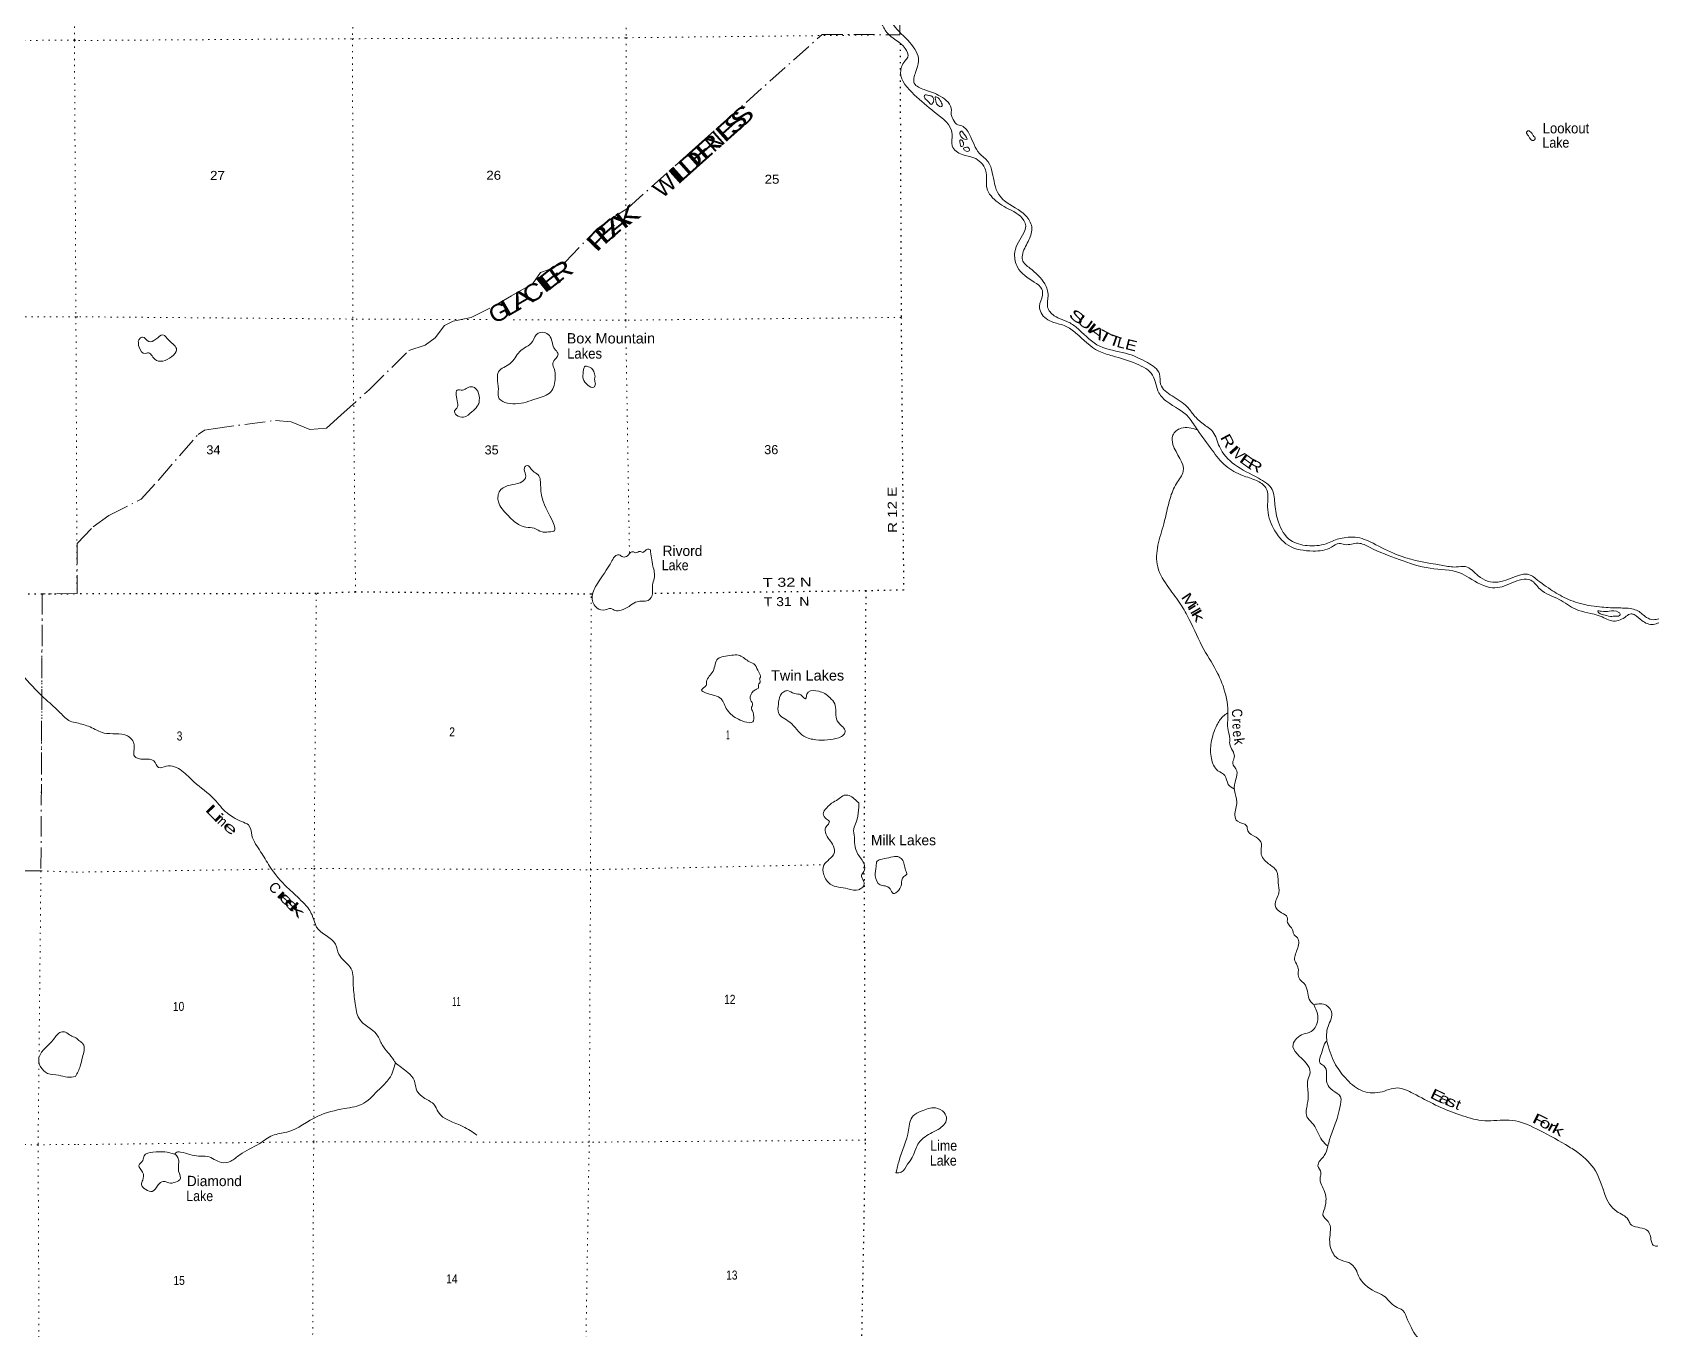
# Model space of a CAD drawing. Header units: feet. Extents: x -1048576 to 137166, y -268550 to 2097152.
# Drawn here: x -62305 to -30860, y 247499 to 272684 of the extents above; entities that cross this region are included whole.
import ezdxf
from ezdxf.enums import TextEntityAlignment as Align

# ---------------------------------------------------------------- set-up
doc = ezdxf.new("R2010")
doc.units = ezdxf.units.FT
doc.header["$LTSCALE"] = 80
doc.linetypes.add('DOT_DASHED', pattern=[7.7, 5, -1.2, 0.3, -1.2])
doc.linetypes.add('DOTTED', pattern=[1.5, 0.3, -1.2])
for name, color, linetype, lineweight in [('39', 7, 'Continuous', 13), ('44', 7, 'DOT_DASHED', 13), ('6', 7, 'DOTTED', 25), ('7', 7, 'DOTTED', 13)]:
    doc.layers.add(name, color=color, linetype=linetype, lineweight=lineweight)
doc.layers.add('41', color=7, linetype='Continuous')

msp = doc.modelspace()

# ---------------------------------------------------------------- linework, layer by layer
at = {"layer": '39'}
for points in [[(-139726.18, 284721.75), (-139786.61, 284683.23), (-139865.18, 284636.58), (-139935.68, 284589.96), (-139981.99, 284555.51), (-140024.23, 284506.92), (-140030.24, 284490.75), (-140030.24, 284490.75), (-140086.75, 284492.64)], [(-49258.2, 275524.3), (-49011.95, 275347.64), (-48812.71, 275397.25), (-48510.89, 275446.29), (-48282.62, 275402.36), (-48023.64, 275246.4), (-47948.03, 275081.3), (-47896.58, 274912.02), (-47828.11, 274922.51), (-47796.32, 274995.38), (-47770.24, 275015.72), (-47727.12, 274888.78), (-47592.14, 274576.66), (-47321.01, 274410.68), (-47117.16, 274369.47), (-46997.58, 274263.17), (-46915.33, 274003.22), (-46861.96, 273525.08), (-46713.35, 273289.75), (-46346.06, 273219.21), (-46087.77, 273174.28), (-45951.92, 273045.87), (-45821.81, 272868.97), (-45713.83, 272683.87), (-45353.09, 272371.04), (-45303.67, 272203.77), (-45363.64, 272122.67), (-45424.16, 272015.4), (-45443.65, 271904.88), (-45178.18, 271473.7), (-44783.03, 271136.85), (-44443.76, 270710.84), (-44442.31, 270478.69), (-44249.78, 270312.25), (-44023.65, 270250.98), (-43794.39, 270012.08), (-43774.96, 269806.28), (-43772.07, 269664.98), (-43688.46, 269510.02), (-43392.73, 269279.58), (-43050.55, 269033.26), (-43013.61, 268928.5), (-43079, 268746.43), (-43229.89, 268376.11), (-43173.92, 268128.13), (-42847.57, 267835.28), (-42699.57, 267698.87), (-42690.77, 267579.81), (-42745.89, 267367.52), (-42716.88, 267240.5), (-42473.83, 267054.17), (-42241.59, 266982.84), (-42039.16, 266844.73), (-41597.57, 266496.03), (-41326.88, 266402.72), (-40862.31, 266247.96), (-40550.53, 266027.71), (-40427.45, 265685.23), (-40271.18, 265514.54), (-39850.02, 265210.14), (-39758.52, 265081.47), (-39681.19, 264964.83)], [(-46874.53, 274895.76), (-46903.87, 274752.26), (-47025.7, 274571.88), (-47025.29, 274505.26), (-46893.2, 274334.43), (-46767.8, 273941.5), (-46655.69, 273417.27), (-46441.62, 273351.89), (-46040.16, 273297.7), (-45874.33, 273209.84), (-45744.56, 273087.45), (-45583.72, 272829.98), (-45265.12, 272486.63), (-45093.57, 272128.28), (-45154.68, 271907.88), (-45177.55, 271695.77), (-44985.29, 271571.73), (-44674.09, 271446.35), (-44458.69, 271167), (-44464.4, 271112.46), (-44441.72, 271031.84), (-44356.25, 270901.11), (-44255.26, 270867.38), (-44103.03, 270698.69), (-43911.27, 270332.39), (-43744.98, 270169.83), (-43663.07, 269964.39), (-43537.45, 269537.14), (-43423.8, 269412.64), (-43016.87, 269128.34), (-42898.6, 268908.98), (-42951.44, 268654.31), (-43072.77, 268393.18), (-43078.02, 268265.96), (-42933.91, 268105.3), (-42645.79, 267802.14), (-42577.86, 267574.41), (-42588.56, 267350.26), (-42462.55, 267183.44), (-42153.26, 267041.9), (-41977.08, 266909.69), (-41578, 266591.03), (-41075.25, 266454.66), (-40650.82, 266273.42), (-40417.66, 266054.73), (-40394.22, 265850.96), (-40171.09, 265626.16), (-39879.51, 265413.86), (-39747.48, 265251.11), (-39571.08, 265084.58), (-39380.64, 264930.24), (-39253.88, 264642.29), (-38957.42, 264294.77), (-38492.15, 264026.96), (-38228.73, 263806.43), (-38174.52, 263516.04), (-38105.88, 263175.26), (-37867.84, 262821.34), (-37546.72, 262720.25), (-37182.1, 262756.69), (-36936.79, 262853), (-36795.83, 262876.03), (-36616.48, 262883.13), (-36269.04, 262764.03), (-35818.19, 262546.6), (-35053.07, 262357.25), (-34911.82, 262333.85), (-34655.65, 262305.06), (-34474.28, 262312.17), (-34225.23, 262131.93), (-33843.51, 262011), (-33199.3, 262139.92), (-33108.19, 262075.85), (-32782.22, 261843.57), (-32638.56, 261755.57), (-32294.99, 261610.2), (-31871.19, 261529.9), (-31532.43, 261509.66), (-31242.06, 261491.17), (-31126.92, 261451.46), (-30956.81, 261325.27), (-30825.52, 261281.62), (-30720.85, 261298.8)], [(-44832.41, 271298.06), (-44802.48, 271346.69), (-44835.33, 271443.4), (-44897.93, 271461.2), (-44978.56, 271462.75), (-44974.17, 271404.23), (-44907.28, 271344.06), (-44848.46, 271285.85), (-44832.41, 271298.06)], [(-44668.77, 271238.45), (-44729.47, 271276.45), (-44768.45, 271385.24), (-44770.74, 271429.64), (-44740.48, 271425.78), (-44659.28, 271333.39), (-44638.65, 271256.79), (-44668.77, 271238.45)], [(-44272.1, 270659.35), (-44292.71, 270731.9), (-44268.75, 270768.38), (-44209.91, 270706.14), (-44156.89, 270607.53), (-44201.25, 270611.31), (-44272.1, 270659.35)], [(-33238.67, 270773.71), (-33263.58, 270769.38), (-33287.13, 270743.47), (-33252.44, 270675.03), (-33153.1, 270582.75), (-33119.03, 270615.25), (-33157.74, 270681.64), (-33189.93, 270735.79), (-33224.59, 270761.8), (-33238.67, 270773.71)], [(-44295.6, 270548.18), (-44279.8, 270600.76), (-44233.19, 270560.65), (-44222.73, 270500.15), (-44252.75, 270465.66), (-44277.01, 270475.61), (-44285.36, 270521.99), (-44295.6, 270548.18)], [(-44143.33, 270373.43), (-44193.84, 270391.31), (-44222.32, 270433.53), (-44198.21, 270445.79), (-44135.77, 270454.23), (-44113.45, 270430.13), (-44115.17, 270381.67), (-44143.33, 270373.43)], [(-60247.9, 266688.28), (-60233.07, 266573.29), (-60111.36, 266448.84), (-60069.12, 266463.22), (-59927.26, 266340.9), (-59603.01, 266385.18), (-59503.08, 266523.04), (-59653.38, 266705.87), (-59768.92, 266810.18), (-59909.49, 266724.57), (-60044.26, 266679.37), (-60167.78, 266769.5), (-60215.99, 266742.97), (-60247.9, 266688.28)], [(-52194.74, 266609.99), (-52311.05, 266837.43), (-52484.45, 266844.5), (-52592.3, 266684.39), (-52843.02, 266485.09), (-53025, 266253.88), (-53251.77, 266093.08), (-53275.21, 265971.82), (-53255.73, 265757.94), (-53254.79, 265606.54), (-52923.39, 265473.21), (-52520.87, 265572.45), (-52237.5, 265707.34), (-52152.5, 265976.33), (-52171.76, 266155.89), (-52200.59, 266254.64), (-52134.73, 266360.01), (-52094.9, 266436.95), (-52143.77, 266517.42), (-52184.44, 266573.71), (-52194.74, 266609.99)], [(-51376.63, 266003.05), (-51401.42, 266099.81), (-51522.98, 266200.04), (-51567.34, 266201.8), (-51607.03, 266102.65), (-51606.12, 265955.29), (-51518.7, 265836.69), (-51403.54, 265792.94), (-51371.7, 265859.75), (-51388.35, 265944.44), (-51376.63, 266003.05)], [(-53629.03, 265497.36), (-53638.19, 265672.94), (-53755.91, 265803.48), (-53856.56, 265782.7), (-53953.05, 265739.75), (-54053.82, 265737.14), (-54073.4, 265644.17), (-54048.27, 265492.9), (-54059.72, 265389.88), (-54105.76, 265339.14), (-54068.95, 265254.57), (-53929.62, 265215), (-53768.99, 265314.86), (-53664.86, 265424.48), (-53629.03, 265497.36)], [(-39684.16, 264969.31), (-39995.86, 264999.34), (-40158.28, 264863.13), (-40155.14, 264683.48), (-39956.37, 264161.77), (-40085.93, 263926.84), (-40211.1, 263635.4), (-40333.02, 263144.13), (-40447.32, 262725.58), (-40450.77, 262307.67), (-40232.53, 261897.1), (-40006.83, 261581.47), (-39837.69, 261287.71), (-39553.88, 260703.91), (-39282.85, 260231.08), (-39164.11, 259937.03), (-39086.4, 259434.8), (-39084.55, 259138.05), (-39051.28, 258974.72), (-39052.66, 258871.76), (-38964.34, 258607.81), (-38993.9, 258498.62), (-38916.35, 258345.65), (-38935.5, 258184.03), (-38960.34, 257965.86), (-38912.59, 257742.05), (-38953.33, 257487.45), (-38904.22, 257368.62), (-38724.26, 257278.83), (-38701.5, 257184.08), (-38539.47, 257059.85), (-38437.87, 256929.22), (-38444.84, 256753.55), (-38298.41, 256544.45), (-38146.36, 256404.02), (-38110.66, 256174.08), (-38099.38, 255980.35), (-38170.44, 255739.7), (-38044.55, 255591.04), (-37935.17, 255506.89), (-37932.53, 255405.96), (-37830.84, 255261.2), (-37814.25, 255186.6), (-37737.13, 255102.26), (-37741.79, 254878.15), (-37788.8, 254659.85), (-37727.57, 254537.06), (-37712.21, 254337.29), (-37584.27, 254184.61), (-37491.67, 253880.31), (-37420.69, 253810.07)], [(-39681.19, 264964.83), (-39394.54, 264572.84), (-39126.56, 264265.52), (-38804.92, 264081.66), (-38534.2, 263982.3), (-38353.94, 263844.05), (-38317.35, 263470.79), (-38201.87, 263053.57), (-37915.62, 262726.18), (-37435.19, 262613.9), (-37076.86, 262688.67), (-36930.18, 262762.2), (-36823.21, 262740.61), (-36555.28, 262766.4), (-36337.1, 262686.92), (-35759.12, 262448.02), (-35161.43, 262279.91), (-34582.36, 262188.39), (-34402.39, 262096.58), (-33949.66, 261901.37), (-33762.34, 261922.65), (-33571.31, 261996.44), (-33204.77, 262047.02), (-33024.28, 261872.44), (-32656.2, 261674.72), (-32334.51, 261482.79), (-31855.96, 261350.32), (-31597.35, 261252.9), (-31352.02, 261347.19), (-31257.59, 261396.19), (-31201.05, 261380.37), (-31047.14, 261264.18), (-30826.96, 261188.75), (-30720.48, 261223.21)], [(-52176.29, 262998.49), (-52315.26, 262981.53), (-52408.02, 262987.04), (-52561.65, 263056.81), (-52719, 263078.1), (-52862.42, 263127.73), (-53081.33, 263322.28), (-53254.19, 263567.57), (-53223.31, 263787.79), (-53024.42, 263893.93), (-52835.23, 263939.44), (-52730.98, 264030.89), (-52725.34, 264095.53), (-52748.36, 264232.67), (-52698.24, 264275.36), (-52588.74, 264171.02), (-52483.45, 264094.92), (-52433.59, 263856.99), (-52379.35, 263562.56), (-52175.01, 263117.6), (-52168.29, 263008.63), (-52176.29, 262998.49)], [(-67960.27, 263913.67), (-67637.21, 263443.09), (-67289.9, 263006.82), (-67136.44, 262768.51), (-66825.43, 262576.56), (-66423.51, 262380.52), (-66031.71, 262127.96), (-65607.58, 261905.67), (-65256.16, 261727.83), (-64910.8, 261552.01), (-64716.9, 261475.19), (-64456.36, 261364.02), (-64088.75, 261295.2), (-63785.79, 261169.88), (-63333.34, 261101.02), (-63028.38, 260903.01), (-62961.8, 260640.51), (-62697.25, 260412.24), (-62454.92, 260157.73), (-62036.91, 259725.46), (-61764.29, 259474.98), (-61570.42, 259311.35), (-61444.27, 259278.97)], [(-50303.47, 262635.91), (-50253.15, 262323.29), (-50227.45, 262081.19), (-50262.95, 261955.82), (-50261.94, 261792.3), (-50343.73, 261656.56), (-50476.68, 261641.66), (-50589.43, 261620.82), (-50717.92, 261539.32), (-50872.68, 261467.76), (-50985.5, 261457.01), (-51070.43, 261500.93), (-51181.1, 261470), (-51336.53, 261505.43), (-51434.53, 261706.74), (-51349.4, 261953.53), (-51049.97, 262423.63), (-50971.99, 262525.02), (-50911.61, 262539.51), (-50838.8, 262499.55), (-50748.23, 262522.29), (-50700.18, 262575.06), (-50647.94, 262601.6), (-50587.33, 262579.75), (-50510.92, 262608.46), (-50450.32, 262588.62), (-50362.01, 262649.7), (-50303.47, 262635.91)], [(-31660.4, 261343.38), (-31795.66, 261376.91), (-31882.56, 261412.74), (-31902.91, 261444.93), (-31838.41, 261445.3), (-31685.22, 261444.17), (-31497.63, 261423.06), (-31469.12, 261376.79), (-31503.23, 261352.37), (-31557.63, 261348.01), (-31660.4, 261343.38)], [(-48300.12, 259437.7), (-48315.37, 259296.3), (-48474.64, 259301.43), (-48630.26, 259367.14), (-48828.99, 259559.79), (-48953.24, 259767), (-49086.6, 259818.71), (-49236.04, 259864.27), (-49308.93, 259916.34), (-49222.8, 260003.65), (-49211.2, 260082.45), (-49085.46, 260283.04), (-48992.22, 260523.82), (-48887.66, 260564.8), (-48722.53, 260589.99), (-48593.54, 260592.76), (-48401.34, 260478.81), (-48269.82, 260398.82), (-48198.42, 260261.96), (-48167.57, 260163.22), (-48185.52, 260132.83), (-48171.14, 260088.5), (-48204.94, 260013.61), (-48204.6, 259959.1), (-48260.81, 259922.44), (-48323.02, 259877.66), (-48354.9, 259818.93), (-48366.57, 259750.23), (-48321.57, 259645.51), (-48329.36, 259601.05), (-48341.2, 259560.61), (-48314.6, 259496.16), (-48300.12, 259437.7)], [(-46915.91, 259851.53), (-47035.08, 259891.22), (-47238.56, 259873.88), (-47264.53, 259837.39), (-47272.33, 259794.95), (-47290.17, 259746.4), (-47324.55, 259764.37), (-47379.33, 259822.59), (-47506.47, 259846.08), (-47641.88, 259903.83), (-47710.28, 259883.25), (-47776.37, 259814.22), (-47817.59, 259636.33), (-47816.59, 259474.83), (-47595.74, 259292.41), (-47323.94, 259019.44), (-47087.67, 258950.16), (-46644.48, 258991.09), (-46550.07, 259044.13), (-46522.39, 259131.1), (-46591.48, 259219.52), (-46689.08, 259356.23), (-46723.14, 259646.74), (-46818.64, 259769.33), (-46915.91, 259851.53)], [(-39089.23, 259471.26), (-39184.96, 259401.93), (-39304.85, 259231.65), (-39411.6, 258895.91), (-39409.68, 258587.05), (-39283.23, 258349.57), (-39147.59, 258255.47), (-39080.01, 258084.27), (-38957.88, 257988.09)], [(-61444.27, 259278.97), (-61184.92, 259199.19), (-60912.07, 259081.67), (-60460.21, 259025.75), (-60328.09, 258848.87), (-60324.73, 258632.88), (-60138.92, 258573.4), (-59947.22, 258540.19), (-59855.71, 258411.52), (-59706.71, 258436.62), (-59401.8, 258349.56), (-59166.63, 258132.9), (-58773.5, 257798.05), (-58523.89, 257528.99), (-58404.47, 257448.93), (-58244.68, 257361.04), (-58107.22, 257297.24), (-58041.45, 257093.72), (-57872.18, 256777.76), (-57697.08, 256496.15), (-57353.85, 256082.27), (-57228.17, 255967.93), (-57090.25, 255831.46), (-56954.32, 255690.94), (-56839.98, 255455.4), (-56784.68, 255314.41), (-56419.77, 254979.4), (-56352.05, 254785.99), (-56112.42, 254500.71), (-56072.1, 254175.93), (-56035.68, 253830.92), (-55961.29, 253536.62), (-55612.63, 253221.7), (-55510.63, 253026.47), (-55287.08, 252733.02), (-55254.47, 252676.69)], [(-46257.64, 257723.53), (-46443.97, 257865.78), (-46540.77, 257873.29), (-46635.1, 257808.14), (-46749.57, 257740.85), (-46885.92, 257624.99), (-46947.7, 257511.58), (-46886.61, 257413.01), (-46827.85, 257362.88), (-46859.68, 257296.08), (-46907.6, 257223.12), (-46870.39, 257073.95), (-46731.81, 256830.48), (-46733.32, 256749.72), (-46935.44, 256514.37), (-46934.3, 256330.66), (-46810.2, 256147.68), (-46469, 256058.82), (-46259.24, 256037.83), (-46198.99, 256074.52), (-46164.94, 256109.04), (-46161.51, 256205.96), (-46204.55, 256318.76), (-46158.64, 256391.7), (-46153.51, 256539.11), (-46273.61, 256728.17), (-46335.26, 256917.58), (-46340.19, 257060.89), (-46355.28, 257218.26), (-46305.71, 257351.79), (-46262.82, 257584.2), (-46255.24, 257662.98), (-46257.64, 257723.53)], [(-45632.26, 256669.32), (-45495.27, 256682.23), (-45414.29, 256626.18), (-45346.47, 256416.62), (-45325.84, 256340.03), (-45379.98, 256295.3), (-45429.46, 256147.64), (-45481.15, 256032.27), (-45585.53, 255963.02), (-45648.6, 256057.54), (-45743.68, 256111.49), (-45842.58, 256133.12), (-45936.38, 256306.19), (-45917.39, 256494.05), (-45899.87, 256593.07), (-45805.39, 256634), (-45632.26, 256669.32)], [(-37420.69, 253810.07), (-37340.48, 253554.15), (-37471.85, 253286.9), (-37624.71, 253233.52), (-37753.21, 253152.02), (-37823.04, 253036.55), (-37566.8, 252672.64), (-37493.12, 252493.4), (-37536.56, 252347.79), (-37526.77, 252071.27), (-37545.72, 251877.36), (-37556.33, 251639.08), (-37426.33, 251478.34), (-37259.14, 251172.45), (-37146.58, 251061.4)], [(-37420.69, 253810.07), (-37176.7, 253795.33), (-37070.93, 253642.52), (-37155.78, 253349.31), (-37170.84, 253177.62), (-37168.33, 253098.9)], [(-61460.4, 253165.38), (-61559.97, 253207.96), (-61658.93, 253272.61), (-61749.83, 253274.68), (-61897.32, 253131.4), (-62182.25, 252723.7), (-62170.15, 252657.07), (-62141.88, 252596.49), (-62008.6, 252473.27), (-61796.52, 252436.82), (-61624.83, 252402.42), (-61464.74, 252412.7)], [(-61464.74, 252412.7), (-61375.72, 252612.8), (-61332.47, 252788.69), (-61298.99, 252916.06), (-61321.99, 253049.17), (-61380.75, 253097.28), (-61460.4, 253165.38)], [(-37147.56, 251058.03), (-37072.56, 251314.85), (-36965.47, 251596.09), (-36914.39, 251810.38), (-36903.61, 252020.39), (-37053.53, 252142.67), (-37161.2, 252277.3), (-37225.82, 252620.12), (-37298.72, 252674.2), (-37303.34, 252769.05), (-37241.99, 252951.1), (-37220.31, 253029.96), (-37168.41, 253101.3)], [(-37168.33, 253098.9), (-37018.59, 252681.89), (-36807.1, 252384.34), (-36509.31, 252145.83), (-36138.19, 252107.62), (-35792.01, 252190.38), (-35489, 252085.15), (-35054.22, 251859.56), (-34639.93, 251686.34), (-34427.85, 251616.91), (-34213.87, 251565.67), (-33744.2, 251564.37), (-33504.26, 251551.63), (-33041.52, 251368.6), (-32463.05, 251048.96), (-32234.3, 250892.82), (-31919.58, 250525.22), (-31538.09, 249792.6), (-31315.36, 249632.39), (-31274.55, 249551.88), (-30961.39, 249434.59), (-30886.16, 249330.06), (-30848.87, 249168.77), (-30800.21, 249122.62), (-30738.24, 249124.7)], [(-55254.47, 252676.69), (-55373.53, 252373.18), (-55565.77, 252170.18), (-55868.42, 251893.86), (-56244.69, 251788.72), (-56759.8, 251642.38), (-57364.6, 251334.03), (-57640.34, 251267.82), (-57901.37, 251106.82), (-58276.99, 250894.68), (-58453.58, 250768.49), (-58636.86, 250745.21), (-58907.69, 250860.73), (-59077.03, 250865.8), (-59428.25, 250944.5), (-59520.9, 250931.85), (-59538.87, 250905.5)], [(-55254.47, 252676.69), (-55015.48, 252492.35), (-54887.54, 252339.67), (-54850.2, 252170.31), (-54647.36, 251965.57), (-54507.7, 251873.52), (-54422.11, 251724.63), (-53944.66, 251442.76), (-53671.49, 251274.77)], [(-45533.65, 250544.9), (-45472.64, 250781.46), (-45288.86, 251372.01), (-45201.89, 251649.09), (-45043.23, 251740.86), (-44769.48, 251803.02), (-44595.57, 251713.18), (-44552.46, 251588.27), (-44714.47, 251385.45), (-45001.69, 251220.25), (-45151.54, 251007.41), (-45217.02, 250841.49), (-45308.92, 250709.73), (-45430.92, 250555.59), (-45533.65, 250544.9)], [(-59538.13, 250906.58), (-59734.67, 250948.78), (-59964.42, 250943.4), (-60133.32, 250875.8), (-60162.96, 250780.74), (-60236.95, 250685.43), (-60163.57, 250554.64), (-60162.6, 250399.2), (-60188.3, 250318.29), (-60101, 250217.86), (-59977.81, 250180.22), (-59859.71, 250312.13), (-59763.35, 250375.28), (-59622.05, 250343.8), (-59495.27, 250376.84), (-59443.05, 250407.42), (-59464.25, 250574.86), (-59463.32, 250748.48), (-59480.02, 250841.24), (-59537.97, 250906.81)], [(-37147.56, 251058.03), (-37217, 250879.97), (-37295.02, 250784.64), (-37338.71, 250679.41), (-37281.45, 250548.52), (-37297, 250455.56), (-37204.48, 250163.38), (-37222.46, 249814.02), (-37242.02, 249719.03), (-37142.5, 249598.48), (-37112.11, 249249.41), (-37086.82, 249071.9), (-36936.37, 248864.84), (-36740.44, 248799.36), (-36600.51, 248662.9), (-36551.38, 248542.06), (-36233.04, 248241.09), (-36065.22, 248157.28), (-35836.13, 247946.64), (-35692.55, 247870.76), (-35600.72, 247691.62), (-35523.13, 247530.57), (-35421.33, 247367.64), (-35281.56, 247257.42), (-35086.88, 247068.79), (-34680.17, 246818.81), (-34273.92, 246643.52), (-34026.21, 246354.26), (-33604.98, 245714.74), (-33449, 245590.48), (-33318.84, 245405.51), (-33172.85, 245267.06), (-32990.1, 245052.12), (-32675.23, 244660.29), (-32583.01, 244416.55), (-32519.22, 244206.97), (-32529.69, 243946.48), (-32546.61, 243750.56), (-32554.66, 243425.49), (-32546.93, 243155.02), (-32651.69, 242821.31), (-32790.63, 242475.29), (-32853.31, 241859.19), (-32838.38, 241403.04), (-32718.42, 241238.19), (-32486.36, 240872.12), (-32324.49, 240774.15), (-32232.36, 240544.54), (-32184.93, 240373.22), (-31964.58, 239946.52), (-31635.36, 239193.41), (-31313.81, 238375.66), (-31153.78, 237601.37), (-30933.23, 237142.37), (-30930.74, 236742.67), (-30958.07, 236599.18)]]:
    msp.add_spline(points, degree=3, dxfattribs=at)
at = {"layer": '44'}
msp.add_line((-61435.17, 262761.54), (-61437.85, 261787.37), dxfattribs=at)
msp.add_line((-61435.17, 262761.54), (-61437.85, 261787.37), dxfattribs=at)
for points in [[(-61435.17, 262761.54), (-61123.82, 263082.84), (-60818.01, 263305.17), (-60195.04, 263618.52), (-59850.04, 263996.1), (-59084.69, 264880.05), (-58961.22, 264958.07), (-58791.62, 264989.38), (-57586.6, 265151.92), (-57278.17, 265123.86), (-56913.95, 264974.32), (-56595.11, 265002.73), (-56315.37, 265253.49), (-55764, 265744.95), (-54995.31, 266505.71), (-54676.05, 266610.85), (-54481.62, 266753.07), (-54298.73, 266996.32), (-54130.87, 267078.12), (-53781.53, 267150.78), (-53346.67, 267368.31), (-52998.64, 267568.19), (-52583.82, 267808.05), (-52436.77, 268020.84), (-52289.89, 268070.84), (-51960.29, 268220.34), (-51337.45, 268868.88), (-51007.36, 269105.21), (-50740.18, 269273.25), (-46965.72, 272645.34), (-45456.47, 272636.97), (-45443.21, 275517.86)], [(-61437.85, 261787.37), (-62112.5, 261781.51), (-62138.73, 256404.65), (-67499.39, 256426.68), (-67547.51, 245771.92), (-62168.74, 245723.58), (-62272.4, 229757.16), (-63637.67, 229758.61), (-63638.45, 229607.18)]]:
    msp.add_lwpolyline(points, dxfattribs=at)
at = {"layer": '6'}
for points in [[(-45455.76, 272467.71), (-45433.46, 267150), (-45386.39, 261857.01), (-46113.95, 261840.67), (-50260.02, 261789.14)], [(-92156.5, 261925.93), (-88626.53, 261887.25), (-87887.27, 261898.97), (-83284.13, 261860.1), (-82569.11, 261883.94), (-77947.78, 261843.05), (-77220.65, 261850.73), (-72807.36, 261824.08), (-72058.02, 261811.55), (-67454.86, 261807.02), (-66703.49, 261812.66), (-62112.5, 261781.51), (-61437.85, 261787.37)], [(-61526.05, 229725.78), (-58246.25, 229772.31), (-56918.07, 229796.19), (-52935.14, 229807.25), (-51582.8, 229837.33), (-47579.44, 229804.11), (-46247.16, 229817.92), (-46220, 235167.86), (-46198.53, 240461.24), (-46223.83, 245818.95), (-46124.16, 251177.38), (-46149.49, 256541.15), (-46113.95, 261840.67)], [(-51423.27, 261777.55), (-51455.13, 261777.28), (-56028.97, 261817.28), (-56792.74, 261788.61), (-61351.64, 261781.82), (-61437.85, 261787.37)]]:
    msp.add_lwpolyline(points, dxfattribs=at)
at = {"layer": '7'}
msp.add_line((-50774.24, 266566.89), (-50709.91, 262569.48), dxfattribs=at)
for points in [[(-61493.32, 275556.3), (-61487.88, 272530.95), (-61458.82, 267161.28), (-61437.85, 261787.37)], [(-56062.92, 275541.99), (-56085.79, 272560.92), (-56082.13, 267118.3), (-56028.97, 261817.28)], [(-50750.43, 275529.29), (-50772.55, 272579.74), (-50778.86, 269191.86)], [(-61408.31, 272526.53), (-56085.79, 272560.92), (-50772.55, 272579.74), (-45447.47, 272638.62)], [(-92112.64, 272554.57), (-87941.37, 272567.63), (-82613.11, 272518.27), (-77264.64, 272531.5), (-72102, 272520.6), (-66789.89, 272519.71), (-61487.88, 272530.95), (-61408.31, 272526.53)], [(-50779.6, 268793.12), (-50782.76, 267096.66), (-50779.11, 266869.77)], [(-61423.07, 267162.44), (-61458.82, 267161.28), (-66815.37, 267162.19), (-72091.12, 267181.23), (-77257.79, 267200.21), (-82582.02, 267201.1), (-87908.26, 267246.42), (-92134.56, 267241.41)], [(-53474.62, 267107.65), (-56082.13, 267118.3), (-61423.07, 267162.44)], [(-45433.46, 267150), (-50782.76, 267096.66), (-53054.38, 267105.94)], [(-62112.5, 261781.51), (-62138.73, 256404.65), (-62193.7, 251089.06), (-62168.74, 245723.58), (-62201.57, 240458.6), (-62237.62, 235080.83), (-62272.4, 229757.16)], [(-56792.74, 261788.61), (-56834.07, 256448.68), (-56841.36, 251145.29), (-56870.46, 245783.22), (-56873.48, 240441.5), (-56908.95, 235129.87), (-56918.07, 229796.19)], [(-51588.77, 234637.8), (-51589.34, 235096.23), (-51562.1, 240434.06), (-51579.23, 245773.65), (-51491.69, 251138.07), (-51464.15, 256427.45), (-51455.13, 261777.28)], [(-92178.47, 256603.68), (-88649.96, 256606.47), (-83317.67, 256544.99), (-77959.11, 256513.79), (-72814.65, 256480.68), (-67499.39, 256426.68), (-62138.73, 256404.65), (-61452.73, 256380.59)], [(-61452.73, 256380.59), (-56836.1, 256450.69), (-51464.15, 256427.45), (-46934.05, 256524.37)], [(-61467.28, 251090.38), (-62193.7, 251089.06), (-67514.37, 251099.13), (-72830.03, 251117.09), (-78004.77, 251194.64), (-83367.37, 251215.75), (-88687.56, 251226.73), (-92200.63, 251230.58)], [(-46124.16, 251177.38), (-51491.69, 251138.07), (-56841.36, 251145.29), (-61467.28, 251090.38)]]:
    msp.add_lwpolyline(points, dxfattribs=at)

# ---------------------------------------------------------------- texts
at = {"layer": '41'}
for s, width, p in [('Lookout', 0.95, (-32975.16, 270722.89)), ('Lake', 0.9, (-32979.48, 270445.52)), ('Box Mountain', 1.05, (-51928.97, 266644.59)), ('Lakes', 0.95, (-51920.3, 266349.87)), ('Lake', 0.9, (-50083.41, 262241.22)), ('Twin Lakes', 1.05, (-47960.59, 260100.21)), ('Lime', 0.9, (-44867.32, 250972.76)), ('Lake', 0.9, (-44876, 250682.39)), ('Lake', 0.9, (-59315.48, 249994.05))]:
    msp.add_text(s, height=200, dxfattribs=dict(at, width=width)).set_placement(p)
for s, rotation, width, p in [('S', 323.442, 1.7, (-42075.36, 267083.55)), ('U', 324.787, 1.5, (-41918.45, 266971.64)), ('I', 321.575, 2.05, (-41791.67, 266867.06)), ('A', 323.77, 1.65, (-41684.56, 266780.69)), ('T', 331.639, 1.65, (-41515.31, 266685.88)), ('T', 340.936, 1.4, (-41312.74, 266600.52)), ('L', 345.733, 1.1, (-41180.14, 266560.01)), ('E', 345.964, 1.25, (-40989.37, 266514.75)), ('R', 298.499, 1.4, (-39179.27, 264705.1)), ('I', 311.727, 2.2, (-39045.38, 264509.37)), ('E', 324.385, 1.8, (-38758.54, 264270.34)), ('R', 332.771, 1.4, (-38602, 264182.87)), ('M', 303.768, 1.35, (-39920.84, 261596.79)), ('i', 301.009, 1.35, (-39850.26, 261476.26)), ('l', 299.856, 1.2, (-39808.28, 261402.65)), ('k', 299.856, 1.65, (-39755.15, 261307.63)), ('C', 275.406, 0.85, (-39008.44, 259460.07)), ('e', 272.171, 0.75, (-38999.45, 259206.67)), ('e', 276.038, 0.85, (-38990.69, 259056.56)), ('L', 314.644, 2.1, (-58857.53, 257478.05)), ('i', 315.009, 1.9, (-58754.7, 257364.78)), ('e', 319.541, 1.85, (-58521.27, 257163.42)), ('r', 314.505, 2.25, (-57509.25, 255856.2)), ('e', 317.672, 1.95, (-57434.81, 255781.92)), ('e', 315.422, 2.05, (-57332.72, 255678.08)), ('k', 315.183, 2.3, (-57234.88, 255578.38)), ('E', 333.996, 1.55, (-35057.41, 251950.13)), ('a', 336.314, 1.4, (-34916.32, 251889.12)), ('s', 338.304, 1.45, (-34784.3, 251831.62)), ('t', 338.304, 1.15, (-34650.65, 251774.51)), ('F', 333.739, 1.7, (-33073.87, 251473.54)), ('o', 331.983, 1.4, (-32966.88, 251418.09)), ('r', 331.983, 1.6, (-32837.19, 251350.5)), ('k', 331.983, 1.6, (-32720.57, 251290.47))]:
    msp.add_text(s, height=200, rotation=rotation, dxfattribs=dict(at, width=width)).set_placement(p, align=Align.CENTER)
for s, rotation, p in [('V', 315.828, (-38943.27, 264419.1)), ('r', 273.207, (-39001.17, 259316.04)), ('k', 277.577, (-38966.62, 258905.51)), ('m', 317.053, (-58704.13, 257322)), ('C', 312.09, (-57669.72, 256010.98))]:
    msp.add_text(s, height=200, rotation=rotation, dxfattribs=at).set_placement(p, align=Align.CENTER)
for s, p in [('Rivord', (-50066.08, 262518.6)), ('Milk Lakes', (-46019.73, 256901.71)), ('Diamond', (-59306.81, 250284.44))]:
    msp.add_text(s, height=200, dxfattribs=at).set_placement(p)
at = {"layer": '44'}
for s, rotation, width, p in [('E', 41.777, 1.65, (-48685.08, 270684.5)), ('E', 41.777, 1.65, (-48685.08, 270684.5)), ('S', 41.777, 1.45, (-48539, 270815.01)), ('S', 41.777, 1.45, (-48539, 270815.01)), ('S', 41.777, 1.45, (-48412.3, 270928.21)), ('S', 41.777, 1.45, (-48412.3, 270928.21)), ('E', 41.777, 1.65, (-49241.51, 270187.39)), ('E', 41.777, 1.65, (-49241.51, 270187.39)), ('R', 41.777, 1.6, (-49066.37, 270343.87)), ('R', 41.777, 1.6, (-49066.37, 270343.87)), ('D', 41.777, 1.5, (-49407.94, 270038.71)), ('D', 41.777, 1.5, (-49407.94, 270038.71)), ('I', 41.777, 1.75, (-49704.93, 269773.38)), ('I', 41.777, 1.75, (-49704.93, 269773.38)), ('L', 41.777, 1.95, (-49574.36, 269890.02)), ('L', 41.777, 1.95, (-49574.36, 269890.02)), ('K', 36.167, 1.55, (-50647.03, 268981.15)), ('K', 36.167, 1.55, (-50647.03, 268981.15)), ('P', 46.158, 1.7, (-51179.79, 268573.49)), ('P', 46.158, 1.7, (-51179.79, 268573.49)), ('E', 41.158, 1.65, (-51025.65, 268698.3)), ('E', 41.158, 1.65, (-51025.65, 268698.3)), ('A', 38.601, 1.75, (-50843.43, 268836.43)), ('A', 38.601, 1.75, (-50843.43, 268836.43)), ('R', 35.799, 1.4, (-51944.46, 267907.44)), ('R', 35.799, 1.4, (-51944.46, 267907.44)), ('I', 39.353, 1.6, (-52288.84, 267661.87)), ('I', 39.353, 1.6, (-52288.84, 267661.87)), ('E', 38.353, 1.55, (-52128.65, 267780.81)), ('E', 38.353, 1.55, (-52128.65, 267780.81)), ('A', 30.038, 1.5, (-52721.58, 267363.55)), ('A', 30.038, 1.5, (-52721.58, 267363.55)), ('C', 30.038, 1.2, (-52501.4, 267490.86)), ('C', 30.038, 1.2, (-52501.4, 267490.86)), ('G', 26.576, 1.1, (-53171.45, 267102.07)), ('G', 26.576, 1.1, (-53171.45, 267102.07)), ('L', 29.87, 1.5, (-52940.19, 267237.5)), ('L', 29.87, 1.5, (-52940.19, 267237.5))]:
    msp.add_text(s, height=330, rotation=rotation, dxfattribs=dict(at, width=width)).set_placement(p, align=Align.CENTER)
for s, p in [('N', (-48951.76, 270446.25)), ('N', (-48951.76, 270446.25)), ('W', (-49915.31, 269585.43)), ('W', (-49915.31, 269585.43))]:
    msp.add_text(s, height=330, rotation=41.777, dxfattribs=at).set_placement(p, align=Align.CENTER)
at = {"layer": '6'}
for s, rotation, width, p in [('R 12 E', 90.51, 1.25, (-45513.78, 262967.29)), ('T 32 N', 0.712, 1.35, (-48119.45, 261915.75)), ('T 31  N', 0.712, 1.15, (-48098.11, 261540.98))]:
    msp.add_text(s, height=175, rotation=rotation, dxfattribs=dict(at, width=width)).set_placement(p)
at = {"layer": '7'}
for s, width, p in [('27', 1.1, (-58853.24, 269819.18)), ('26', 1.1, (-53489.05, 269822.62)), ('25', 1.1, (-48084.16, 269745.42)), ('34', 1.05, (-58926, 264492.07)), ('35', 1.05, (-53523.04, 264490.08)), ('36', 1.05, (-48093.04, 264495.28)), ('3', 0.85, (-59502.08, 258936.6)), ('2', 0.85, (-54209.01, 259015.98)), ('1', 0.4, (-48830.27, 258959.42)), ('10', 0.85, (-59576.64, 253686.13)), ('11', 0.65, (-54153.97, 253782.53)), ('12', 0.85, (-48872.36, 253823.68)), ('15', 0.85, (-59565.82, 248367.13)), ('14', 0.85, (-54268.36, 248396.55)), ('13', 0.85, (-48833.24, 248469.86))]:
    msp.add_text(s, height=175, dxfattribs=dict(at, width=width)).set_placement(p)

doc.saveas('drawing.dxf')
